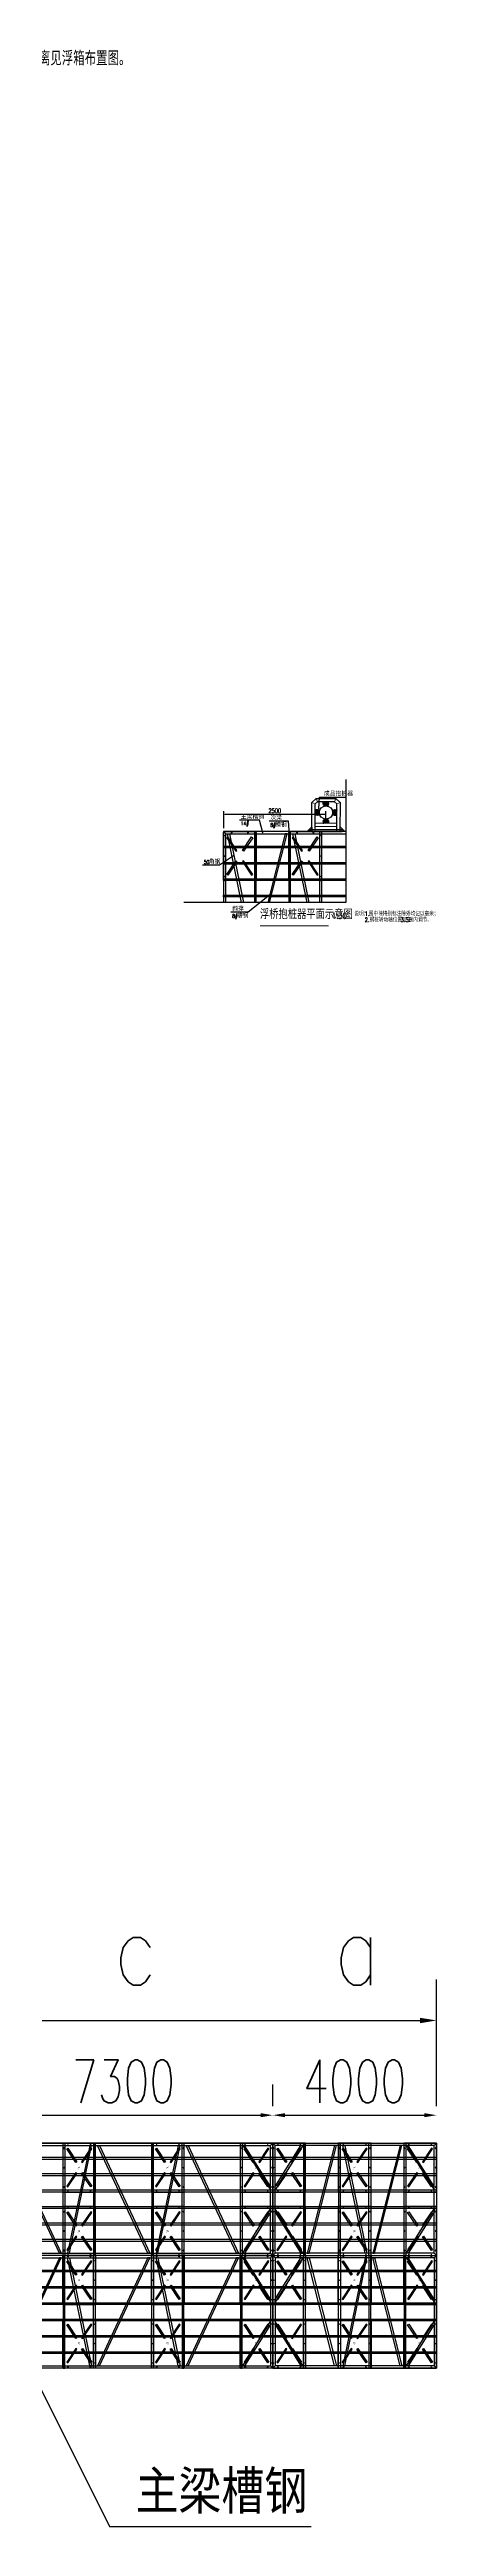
# Model space of a CAD drawing. Header units: millimetres. Extents: x -1471591 to 944464, y -468930 to 547002.
# Drawn here: x -846154 to -836697, y -11511 to 49017 of the extents above; entities that cross this region are included whole.
import ezdxf

# ---------------------------------------------------------------- set-up
doc = ezdxf.new("R2010")
doc.units = ezdxf.units.MM
doc.header["$LTSCALE"] = 10
doc.header["$PDMODE"] = 35
doc.linetypes.add('-6_350_HOLE$0$DASH', pattern=[0.35, 0.25, -0.1])
for name, color, linetype in [('DIM_LEAD', 3, 'Continuous'), ('DIM_SYMB', 3, 'Continuous'), ('PUB_TEXT', 7, 'Continuous'), ('W-FLOAT_BOWL浮筒', 253, 'Continuous'), ('W-PLASTIC_RAILINGS塑木栏杆', 210, 'Continuous'), ('W-STEEL_FRAME钢架', 3, 'Continuous'), ('W-STEEL_KEEL钢龙骨', 5, 'Continuous')]:
    doc.layers.add(name, color=color, linetype=linetype)
doc.styles.add('_TCH_DIM', font='SIMPLEX.shx', dxfattribs={"bigfont": 'hztxt.shx'})
doc.styles.get("Standard").update_dxf_attribs({"font": 'simplex.shx', "width": 0.8, "bigfont": 'hztxt.shx'})
doc.styles.add('STANDARD_T3', font='simplex.shx', dxfattribs={"width": 0.7, "bigfont": 'hztxt.shx'})
doc.styles.add('黑体', font='simhei.ttf', dxfattribs={"width": 0.8})
doc.dimstyles.new('W&&30', dxfattribs={"dimtxt": 105, "dimasz": 30, "dimexe": 75, "dimexo": 90, "dimgap": 30, "dimtad": 1, "dimdec": 0, "dimzin": 0, "dimdsep": 46, "dimtxsty": 'STANDARD_T3', "dimcen": 0.09, "dimclrd": 1, "dimclre": 1, "dimclrt": 7, "dimazin": 2, "dimtfac": 1, "dimtdec": 0, "dimtix": 1, "dimtmove": 2, "dimatfit": 3, "dimfxl": 0, "dimtolj": 1, "dimtzin": 0, "dimarcsym": 0})
doc.dimstyles.new('W&&300', dxfattribs={"dimtxt": 1050, "dimasz": 300, "dimexe": 750, "dimexo": 900, "dimgap": 300, "dimtad": 1, "dimdec": 0, "dimzin": 0, "dimdsep": 46, "dimtxsty": 'STANDARD_T3', "dimcen": 0.09, "dimclrd": 1, "dimclre": 1, "dimclrt": 7, "dimazin": 2, "dimtfac": 1, "dimtdec": 0, "dimtix": 1, "dimtmove": 2, "dimatfit": 3, "dimfxl": 0, "dimtolj": 1, "dimtzin": 0, "dimarcsym": 0})
doc.dimstyles.new('W&&400', dxfattribs={"dimtxt": 1400, "dimasz": 400, "dimexe": 1000, "dimexo": 1200, "dimgap": 400, "dimtad": 1, "dimdec": 0, "dimzin": 0, "dimdsep": 46, "dimtxsty": 'STANDARD_T3', "dimcen": 0.09, "dimclrd": 1, "dimclre": 1, "dimclrt": 7, "dimazin": 2, "dimtfac": 1, "dimtdec": 0, "dimtix": 1, "dimtmove": 2, "dimatfit": 3, "dimfxl": 0, "dimtolj": 1, "dimtzin": 0, "dimarcsym": 0})

# ---------------------------------------------------------------- blocks, each defined once
blk = doc.blocks.new('*D1266')
at = {"color": 1, "lineweight": -2, "transparency": 16777216}
for p, q in [((-847997, -1241), (-847997, -711)), ((-840697, -1241), (-840697, -711)), ((-847697, -1461), (-840997, -1461))]:
    blk.add_line(p, q, dxfattribs=at)
at = {"color": 1, "transparency": 16777216}
for points in [[(-847697, -1411), (-847697, -1511), (-847997, -1461)], [(-840997, -1411), (-840997, -1511), (-840697, -1461)]]:
    blk.add_solid(points, dxfattribs=at)
at = {"layer": 'Defpoints', "color": 0, "transparency": 16777216}
for p in [(-840697, -1461), (-847997, -2141), (-840697, -2141)]:
    blk.add_point(p, dxfattribs=at)
at = {"color": 7, "transparency": 16777216, "insert": (-844347, -636), "char_height": 1050, "attachment_point": 5, "style": 'STANDARD_T3'}
blk.add_mtext('\\A1;7300', dxfattribs=at)
blk = doc.blocks.new('*D151')
at = {"color": 1, "lineweight": -2, "transparency": 16777216}
for p, q in [((-840697, -1241), (-840697, -711)), ((-836697, -1241), (-836697, -711)), ((-840397, -1461), (-836997, -1461))]:
    blk.add_line(p, q, dxfattribs=at)
at = {"color": 1, "transparency": 16777216}
for points in [[(-840397, -1411), (-840397, -1511), (-840697, -1461)], [(-836997, -1411), (-836997, -1511), (-836697, -1461)]]:
    blk.add_solid(points, dxfattribs=at)
at = {"layer": 'Defpoints', "color": 0, "transparency": 16777216}
for p in [(-836697, -1461), (-840697, -2141), (-836697, -2141)]:
    blk.add_point(p, dxfattribs=at)
at = {"color": 7, "transparency": 16777216, "insert": (-838697, -636), "char_height": 1050, "attachment_point": 5, "style": 'STANDARD_T3'}
blk.add_mtext('\\A1;4000', dxfattribs=at)
blk = doc.blocks.new('*D1902')
at = {"color": 1, "lineweight": -2, "transparency": 16777216}
for p, q in [((-931697, -941), (-931697, 1854)), ((-836697, -941), (-836697, 1854)), ((-931297, 854), (-837097, 854))]:
    blk.add_line(p, q, dxfattribs=at)
at = {"color": 1, "transparency": 16777216}
for points in [[(-931297, 920), (-931297, 787), (-931697, 854)], [(-837097, 920), (-837097, 787), (-836697, 854)]]:
    blk.add_solid(points, dxfattribs=at)
at = {"layer": 'Defpoints', "color": 0, "transparency": 16777216}
for p in [(-836697, 854), (-931697, -2141), (-836697, -2141)]:
    blk.add_point(p, dxfattribs=at)
at = {"color": 7, "transparency": 16777216, "insert": (-884197, 1954), "char_height": 1400, "attachment_point": 5, "style": 'STANDARD_T3'}
blk.add_mtext('\\A1;95000', dxfattribs=at)
blk = doc.blocks.new('耳板侧立面')
blk.add_lwpolyline([(-5, 0), (5, 0), (5, 70), (-5, 70)], close=True)
at = {"color": 1}
blk.add_lwpolyline([(-5, 57.5), (5, 57.5), (5, 42.5), (-5, 42.5)], close=True, dxfattribs=at)
blk = doc.blocks.new('BZQ-T')
at = {"color": 0, "lineweight": 5}
for p, q in [((-348, 255), (-268, 222)), ((-248, 355), (-215, 275)), ((237, 355), (203, 275)), ((337, 255), (257, 222)), ((-269, -445), (-349, -445)), ((-269, -445), (-269, -187)), ((256, -250), (-269, -250)), ((-269, -330), (256, -330)), ((256, -445), (336, -445))]:
    blk.add_line(p, q, dxfattribs=at)
for p, q in [((-269, -379), (-268, 222)), ((203, 275), (-215, 275)), ((256, -445), (257, 222))]:
    blk.add_line(p, q)
at = {"lineweight": 5}
for p, q in [((-268, 222), (-215, 275)), ((257, 222), (203, 275))]:
    blk.add_line(p, q, dxfattribs=at)
blk.add_lwpolyline([(-349, -445), (-348, 255), (-248, 355), (237, 355), (337, 255), (336, -445)])
for points in [[(-258, 58), (-258, -42), (-178, -42), (-178, 58)], [(-56, 265), (44, 265), (44, 185), (-56, 185)], [(247, 58), (247, -42), (167, -42), (167, 58)], [(-56, -240), (44, -240), (44, -160), (-56, -160)]]:
    blk.add_lwpolyline(points, close=True)
at = {"color": 5}
for points in [[(-226, 63), (-226, -47), (-211, -47), (-211, 63)], [(-61, 232), (49, 232), (49, 217), (-61, 217)], [(214, 63), (214, -47), (199, -47), (199, 63)], [(-61, -208), (49, -208), (49, -193), (-61, -193)]]:
    blk.add_lwpolyline(points, close=True, dxfattribs=at)
at = {"color": 1}
for points in [[(-448, -445), (-448, -435), (-358, -345), (-349, -345), (-349, -445)], [(436, -445), (436, -435), (346, -345), (336, -345), (336, -445)]]:
    blk.add_lwpolyline(points, close=True, dxfattribs=at)
at = {"linetype": '-6_350_HOLE$0$DASH'}
blk.add_lwpolyline([(-269, -445), (256, -445)], dxfattribs=at)
blk.add_circle((-6, 12), 162)
at = {"layer": 'W-STEEL_FRAME钢架'}
blk.add_lwpolyline([(-407, -454), (393, -454), (393, -411), (-407, -411)], close=True, dxfattribs=at)
for p, rotation in [((-268, 68), 270), ((54, 275), 180), ((257, -52), 89.99999999999999)]:
    blk.add_blockref('耳板侧立面', p, dxfattribs=dict(rotation=rotation))
at = {"xscale": -1}
for p, rotation in [((-66, 275), 180), ((257, 68), 90), ((-268, -52), 270)]:
    blk.add_blockref('耳板侧立面', p, dxfattribs=dict(at, rotation=rotation))
blk.add_blockref('耳板侧立面', (-66, -250))
blk.add_blockref('耳板侧立面', (54, -250), dxfattribs=at)
blk = doc.blocks.new('*U823')
at = {"layer": 'W-STEEL_KEEL钢龙骨'}
blk.add_lwpolyline([(-2000, -20), (2000, -20), (2000, 20), (-2000, 20)], close=True, dxfattribs=at)
blk = doc.blocks.new('*U824')
at = {"color": 0, "linetype": 'ByBlock', "lineweight": -2}
for p in [(0, 2000), (0, 1600), (0, 1200), (0, 800), (0, 400), (0, 0)]:
    blk.add_blockref('*U823', p, dxfattribs=at)
blk = doc.blocks.new('*U825')
at = {"layer": 'W-STEEL_FRAME钢架', "color": 1}
blk.add_lwpolyline([(357, 1317), (312, 1317), (-357, -1317), (-312, -1317)], close=True, dxfattribs=at)
blk = doc.blocks.new('*U826')
at = {"color": 0, "linetype": 'ByBlock', "lineweight": -2}
for p in [(0, 0), (1600, 0)]:
    blk.add_blockref('*U825', p, dxfattribs=at)
blk = doc.blocks.new('*U827')
at = {"layer": 'W-STEEL_FRAME钢架', "color": 6}
for points in [[(-1311, 1317), (-1266, 1317), (-1942, 235), (-1942, 310)], [(-299, -1317), (-254, -1317), (286, 1317), (240, 1317)], [(1311, 1317), (1266, 1317), (1942, 235), (1942, 310)], [(-1311, -1317), (-1266, -1317), (-1942, -235), (-1942, -310)], [(1311, -1317), (1266, -1317), (1942, -235), (1942, -310)]]:
    blk.add_lwpolyline(points, close=True, dxfattribs=at)
blk = doc.blocks.new('*U828')
at = {"color": 0, "linetype": 'ByBlock', "lineweight": -2}
blk.add_blockref('*U827', (0, 0), dxfattribs=at)
blk = doc.blocks.new('$matou$00000186')
for points in [[(-600, 400), (600, 400), (600, -400), (-600, -400)], [(-456, 304), (-472, 279), (-140, 57), (-123, 82)], [(456, 304), (472, 279), (140, 57), (123, 82)], [(-456, -304), (-472, -279), (-140, -57), (-123, -82)], [(456, -304), (472, -279), (140, -57), (123, -82)]]:
    blk.add_lwpolyline(points, close=True)
at = {"color": 1}
for centre in [(-575, 275), (-475, 378), (0, 378), (475, 378), (575, 275), (-575, -275), (-475, -378), (0, -378), (475, -378), (575, -275)]:
    blk.add_circle(centre, 7, dxfattribs=at)
at = {"layer": 'PUB_TEXT', "style": '黑体', "width": 0.8}
blk.add_text('JY', height=52.6, dxfattribs=at).set_placement((-44, -35))
blk = doc.blocks.new('*U829')
at = {"layer": 'W-FLOAT_BOWL浮筒', "rotation": 90}
for p in [(0, 775), (0, -775)]:
    blk.add_blockref('$matou$00000186', p, dxfattribs=at)
blk = doc.blocks.new('*U830')
at = {"layer": 'W-FLOAT_BOWL浮筒', "color": 0, "linetype": 'ByBlock', "lineweight": -2}
for p in [(0, 0), (1600, 0), (3200, 0)]:
    blk.add_blockref('*U829', p, dxfattribs=at)
blk = doc.blocks.new('A')
at = {"layer": 'W-STEEL_FRAME钢架'}
for points in [[(-1935, 1317), (1949, 1317), (2007, 1375), (-1993, 1375)], [(-1935, 1317), (-1993, 1375), (-1993, -1375), (-1935, -1317)], [(1949, 1317), (2007, 1375), (2007, -1375), (1949, -1317)], [(-1935, -1317), (1949, -1317), (2007, -1375), (-1993, -1375)]]:
    blk.add_lwpolyline(points, close=True, dxfattribs=at)
at = {"layer": 'W-STEEL_FRAME钢架', "color": 1}
for points in [[(-1202, 1375), (-1245, 1375), (-1245, -1375), (-1202, -1375)], [(-342, 1375), (-385, 1375), (-385, -1375), (-342, -1375)], [(355, 1375), (398, 1375), (398, -1375), (355, -1375)], [(1215, 1375), (1258, 1375), (1258, -1375), (1215, -1375)]]:
    blk.add_lwpolyline(points, close=True, dxfattribs=at)
blk.add_blockref('*U828', (7, 0))
at = {"xscale": -1}
blk.add_blockref('*U826', (809, 0), dxfattribs=at)
at = {"xscale": -1, "rotation": 180}
blk.add_blockref('*U824', (7, 1000), dxfattribs=at)
at = {"layer": 'W-FLOAT_BOWL浮筒'}
blk.add_blockref('*U830', (-1593, 0), dxfattribs=at)
blk = doc.blocks.new('*U191')
blk.add_blockref('A', (-7, 1375))
at = {"xscale": -1, "rotation": 180}
blk.add_blockref('A', (-7, -1375), dxfattribs=at)
blk = doc.blocks.new('*U192')
at = {"color": 0, "linetype": 'ByBlock', "lineweight": -2}
blk.add_blockref('*U191', (0, 0), dxfattribs=at)
blk = doc.blocks.new('*U590')
at = {"layer": 'W-STEEL_KEEL钢龙骨'}
blk.add_lwpolyline([(-3650, -20), (3650, -20), (3650, 20), (-3650, 20)], close=True, dxfattribs=at)
blk = doc.blocks.new('*U591')
at = {"color": 0, "linetype": 'ByBlock', "lineweight": -2}
for p in [(0, 2000), (0, 1600), (0, 1200), (0, 800), (0, 400), (0, 0)]:
    blk.add_blockref('*U590', p, dxfattribs=at)
blk = doc.blocks.new('*U588')
at = {"layer": 'W-STEEL_FRAME钢架', "color": 1}
blk.add_lwpolyline([(637, 1317), (592, 1317), (-637, -1317), (-592, -1317)], close=True, dxfattribs=at)
blk = doc.blocks.new('*U589')
at = {"color": 0, "linetype": 'ByBlock', "lineweight": -2}
for p in [(0, 0), (2165, 0), (4330, 0)]:
    blk.add_blockref('*U588', p, dxfattribs=at)
blk = doc.blocks.new('C')
at = {"layer": 'W-STEEL_FRAME钢架'}
for points in [[(-3586, 1317), (-3644, 1375), (-3644, -1375), (-3586, -1317)], [(3598, 1317), (-3586, 1317), (-3644, 1375), (3656, 1375)], [(3598, 1317), (3656, 1375), (3656, -1375), (3598, -1317)], [(3598, -1317), (-3586, -1317), (-3644, -1375), (3656, -1375)]]:
    blk.add_lwpolyline(points, close=True, dxfattribs=at)
at = {"layer": 'W-STEEL_FRAME钢架', "color": 6}
for points in [[(-2955, 1317), (-2909, 1317), (-3586, 235), (-3586, 310)], [(-1380, 1317), (-1335, 1317), (-791, -1317), (-836, -1317)], [(785, 1317), (830, 1317), (1374, -1317), (1329, -1317)], [(2967, 1317), (2922, 1317), (3598, 235), (3598, 310)], [(-2955, -1317), (-2909, -1317), (-3586, -235), (-3586, -310)], [(2967, -1317), (2922, -1317), (3598, -235), (3598, -310)]]:
    blk.add_lwpolyline(points, close=True, dxfattribs=at)
at = {"layer": 'W-STEEL_FRAME钢架', "color": 1}
for points in [[(-2852, 1375), (-2895, 1375), (-2895, -1375), (-2852, -1375)], [(-1427, 1375), (-1470, 1375), (-1470, -1375), (-1427, -1375)], [(-730, 1375), (-687, 1375), (-687, -1375), (-730, -1375)], [(695, 1375), (738, 1375), (738, -1375), (695, -1375)], [(1478, 1375), (1435, 1375), (1435, -1375), (1478, -1375)], [(2908, 1375), (2865, 1375), (2865, -1375), (2908, -1375)]]:
    blk.add_lwpolyline(points, close=True, dxfattribs=at)
blk.add_blockref('*U589', (-2165, 0))
at = {"xscale": -1, "rotation": 180}
blk.add_blockref('*U591', (6, 1000), dxfattribs=at)
at = {"layer": 'W-FLOAT_BOWL浮筒', "rotation": 90}
for p in [(-3244, 775), (-1079, 775), (1086, 775), (3256, 775), (-3244, -775), (-1079, -775), (1086, -775), (3256, -775)]:
    blk.add_blockref('$matou$00000186', p, dxfattribs=at)
blk = doc.blocks.new('*U197')
blk.add_blockref('C', (-6, 1375))
at = {"xscale": -1, "rotation": 180}
blk.add_blockref('C', (-6, -1375), dxfattribs=at)
blk = doc.blocks.new('*U198')
at = {"color": 0, "linetype": 'ByBlock', "lineweight": -2}
blk.add_blockref('*U197', (0, 0), dxfattribs=at)
blk = doc.blocks.new('$matou$00000145')
at = {"layer": 'W-FLOAT_BOWL浮筒'}
for p, q in [((-600, -375), (-600, 375)), ((-575, 400), (575, 400)), ((600, 375), (600, -375)), ((575, -400), (-575, -400))]:
    blk.add_line(p, q, dxfattribs=at)
at = {"layer": 'W-FLOAT_BOWL浮筒', "color": 3}
for p, q in [((-577, 200), (-563, 200)), ((-570, 207), (-570, 193)), ((-507, 370), (-493, 370)), ((-500, 377), (-500, 363)), ((-7, 370), (7, 370)), ((0, 377), (0, 363)), ((493, 370), (507, 370)), ((500, 377), (500, 363)), ((563, 200), (577, 200)), ((570, 207), (570, 193)), ((-577, -200), (-563, -200)), ((-570, -193), (-570, -207)), ((-507, -370), (-493, -370)), ((-500, -377), (-500, -363)), ((-7, -370), (7, -370)), ((0, -377), (0, -363)), ((493, -370), (507, -370)), ((500, -377), (500, -363)), ((563, -200), (577, -200)), ((570, -193), (570, -207))]:
    blk.add_line(p, q, dxfattribs=at)
at = {"layer": 'W-FLOAT_BOWL浮筒', "ltscale": 100}
for points in [[(-450, 316), (-117, 95), (-133, 70), (-467, 291)], [(450, 316), (117, 95), (133, 70), (467, 291)], [(-450, -316), (-117, -95), (-133, -70), (-467, -291)], [(450, -316), (117, -95), (133, -70), (467, -291)]]:
    blk.add_lwpolyline(points, close=True, dxfattribs=at)
at = {"layer": 'W-FLOAT_BOWL浮筒'}
for centre in [(-570, 200), (-500, 370), (0, 370), (500, 370), (570, 200), (-570, -200), (-500, -370), (0, -370), (500, -370), (570, -200)]:
    blk.add_circle(centre, 7, dxfattribs=at)
for centre, start, end in [((-575, 375), 90, 180), ((575, 375), 0, 90), ((-575, -375), 180, 270), ((575, -375), 270, 0)]:
    blk.add_arc(centre, 25, start, end, dxfattribs=at)
blk = doc.blocks.new('*D1879')
at = {"color": 1, "lineweight": -2, "transparency": 16777216}
for p, q in [((-841898, 29990), (-841898, 30408)), ((-841868, 30332), (-839428, 30332)), ((-839398, 30121), (-839398, 30408))]:
    blk.add_line(p, q, dxfattribs=at)
at = {"color": 1, "transparency": 16777216}
for points in [[(-841868, 30338), (-841868, 30328), (-841898, 30332)], [(-839428, 30338), (-839428, 30328), (-839398, 30332)]]:
    blk.add_solid(points, dxfattribs=at)
at = {"layer": 'Defpoints', "color": 0, "transparency": 16777216}
for p in [(-839398, 30332), (-841898, 29900), (-839398, 30031)]:
    blk.add_point(p, dxfattribs=at)
at = {"color": 7, "transparency": 16777216, "insert": (-840648, 30415), "char_height": 105, "attachment_point": 5, "style": 'STANDARD_T3'}
blk.add_mtext('\\A1;2500', dxfattribs=at)

msp = doc.modelspace()

# ---------------------------------------------------------------- linework, layer by layer
msp.add_lwpolyline([(-838916.2, 31178.9), (-838916.2, 28173.7), (-842869.1, 28173.7)])
for points in [[(-840697.2, -7641.3), (-847997.2, -7641.3), (-847997.2, -2141.3), (-840697.2, -2141.3)], [(-836697.2, -7641.3), (-840697.2, -7641.3), (-840697.2, -2141.3), (-836697.2, -2141.3)]]:
    msp.add_lwpolyline(points, close=True)
at = {"layer": 'DIM_LEAD'}
for p, q in [((-839576.1, 30464.7), (-839553.6, 30747.8)), ((-839553.6, 30747.8), (-838906.1, 30747.8)), ((-841019.1, 30183.1), (-841511.8, 30183.1)), ((-840942.8, 29875.2), (-841019.1, 30183.1)), ((-840317.6, 30157.5), (-840787.2, 30157.5)), ((-840277.8, 29722.9), (-840317.6, 30157.5)), ((-841999.1, 29085.7), (-842413, 29085.7)), ((-841660.5, 29312.3), (-841999.1, 29085.7)), ((-841298, 27934.8), (-841721.6, 27934.8)), ((-840775.7, 28352.6), (-841298, 27934.8)), ((-847997.2, -4891.3), (-844688.7, -11510.6)), ((-844688.7, -11510.6), (-839761.9, -11510.6))]:
    msp.add_line(p, q, dxfattribs=at)
at = {"layer": 'DIM_LEAD', "const_width": 12}
for points in [[(-839576.6, 30458.7, 1), (-839575.6, 30470.7, 1)], [(-840941.4, 29869.4, 1), (-840944.3, 29881, 1)], [(-840277.3, 29717, 1), (-840278.3, 29728.9, 1)], [(-841655.5, 29315.6, 1), (-841665.5, 29309, 1)], [(-840771, 28356.4, 1), (-840780.4, 28348.9, 1)]]:
    msp.add_lwpolyline(points, format="xyb", close=True, dxfattribs=at)
at = {"layer": 'DIM_SYMB', "const_width": 21}
msp.add_lwpolyline([(-841011.7, 27605.1), (-839334.6, 27605.1)], dxfattribs=at)
at = {"layer": 'W-STEEL_FRAME钢架'}
for points in [[(-838916.2, 29907.6), (-841904.8, 29907.6), (-841846.8, 29849.8), (-838916.2, 29849.8)], [(-841846.8, 28173.7), (-841846.8, 29849.8), (-841904.8, 29907.6), (-841904.8, 28173.7)]]:
    msp.add_lwpolyline(points, dxfattribs=at)
at = {"layer": 'W-STEEL_FRAME钢架', "color": 6}
for points in [[(-841460.8, 28173.7), (-841804.3, 29849.8), (-841758.9, 29849.8), (-841415.4, 28173.7)], [(-839860.8, 28173.7), (-840204.3, 29849.8), (-840158.9, 29849.8), (-839815.4, 28173.7)]]:
    msp.add_lwpolyline(points, dxfattribs=at)
at = {"layer": 'W-STEEL_FRAME钢架', "color": 1}
for points in [[(-841104.9, 28173.7), (-841104.9, 29907.6), (-841147.9, 29907.6), (-841147.9, 28173.7)], [(-840775.9, 28173.7), (-840349.8, 29849.8), (-840395.2, 29849.8), (-840821.2, 28173.7)], [(-840261.9, 28173.7), (-840261.9, 29907.6), (-840304.9, 29907.6), (-840304.9, 28173.7)], [(-839547.8, 28173.7), (-839547.8, 29907.6), (-839504.8, 29907.6), (-839504.8, 28173.7)]]:
    msp.add_lwpolyline(points, dxfattribs=at)
at = {"layer": 'W-STEEL_KEEL钢龙骨'}
for points in [[(-838916.2, 29512.6), (-841904.8, 29512.6), (-841904.8, 29552.6), (-838916.2, 29552.6)], [(-838916.2, 29112.6), (-841904.8, 29112.6), (-841904.8, 29152.6), (-838916.2, 29152.6)], [(-838916.2, 28712.6), (-841904.8, 28712.6), (-841904.8, 28752.6), (-838916.2, 28752.6)], [(-838916.2, 28312.6), (-841904.8, 28312.6), (-841904.8, 28352.6), (-838916.2, 28352.6)]]:
    msp.add_lwpolyline(points, dxfattribs=at)

# ---------------------------------------------------------------- block references
msp.add_blockref('BZQ-T', (-839391.6, 30361.6))
at = {"xscale": -1}
for name, p in [('*U198', (-844347.2, -4891.3)), ('*U192', (-838697.2, -4891.3))]:
    msp.add_blockref(name, p, dxfattribs=at)
at = {"layer": 'W-FLOAT_BOWL浮筒', "rotation": 270}
for p in [(-841504.9, 29307.6), (-839904.9, 29307.6)]:
    msp.add_blockref('$matou$00000145', p, dxfattribs=at)

# ---------------------------------------------------------------- texts
at = {"layer": 'PUB_TEXT', "width": 0.8}
for s, height, p in [('浮桥由两种浮箱作为浮体结构，具体排列位置及距离见浮箱布置图。', 350, (-852575.7, 48628.1)), ('说明：', 105, (-838705.6, 27845.2)), ('1.', 105, (-838453.6, 27845.2)), ('图中除特别标注除外均记以毫米；', 105, (-838349.6, 27845.2)), ('2.', 105, (-838451.6, 27698.2)), ('钢桩转动轴位置可在', 105, (-838331.6, 27698.2)), ('3.5', 105, (-837575.6, 27698.2)), ('米内调节。', 105, (-837375.6, 27698.2))]:
    msp.add_text(s, height=height, dxfattribs=at).set_placement(p)
at = {"layer": 'PUB_TEXT', "color": 7, "style": '_TCH_DIM'}
for s, p in [('成品抱桩器', (-839448.5, 30779.3)), ('主梁槽钢', (-841480.3, 30214.6)), ('次梁', (-840755.7, 30189)), ('槽钢', (-840638.7, 30021)), ('角钢', (-842261.5, 29117.2)), ('斜撑', (-841690.1, 27966.3)), ('槽钢', (-841573.1, 27798.3))]:
    msp.add_text(s, height=105, dxfattribs=at).set_placement(p)
at = {"layer": 'PUB_TEXT', "color": 7, "style": '_TCH_DIM', "width": 0.705882}
for s, p in [('14#', (-841480.3, 30062.3)), ('8#', (-840755.7, 30021)), ('50', (-842381.5, 29117.2)), ('8#', (-841690.1, 27798.3))]:
    msp.add_text(s, height=89.25, dxfattribs=at).set_placement(p)
at = {"layer": 'PUB_TEXT', "color": 7, "width": 0.8}
for s, height, p in [('浮桥抱桩器平面示意图', 210, (-841011.7, 27771.9)), ('1:30', 150, (-839250.6, 27771.9))]:
    msp.add_text(s, height=height, dxfattribs=at).set_placement(p)
at = {"layer": 'W-PLASTIC_RAILINGS塑木栏杆', "color": 0, "width": 0.8}
for s, p in [('c', (-844591.2, 1719)), ('a', (-839205.9, 1719))]:
    msp.add_text(s, height=1750, dxfattribs=at).set_placement(p)
at = {"layer": 'W-STEEL_FRAME钢架', "color": 7, "style": '_TCH_DIM'}
msp.add_text('主梁槽钢', height=1050, dxfattribs=at).set_placement((-844053.7, -11195.6))

# ---------------------------------------------------------------- dimensions: what is measured, and where the dimension line sits
for base, p1, p2, dimstyle, picture, middle in [((-839397.6, 30332.5), (-841897.5, 29900.3), (-839397.6, 30031.3), 'W&&30', '*D1879', (-840647.6, 30415)), ((-836697.2, 853.8), (-931697.2, -2141.3), (-836697.2, -2141.3), 'W&&400', '*D1902', (-884197.2, 1953.8)), ((-840697.2, -1460.8), (-847997.2, -2141.3), (-840697.2, -2141.3), 'W&&300', '*D1266', (-844347.2, -635.8)), ((-836697.2, -1460.8), (-840697.2, -2141.3), (-836697.2, -2141.3), 'W&&300', '*D151', (-838697.2, -635.8))]:
    dim = msp.add_linear_dim(base=base, p1=p1, p2=p2, dimstyle=dimstyle)
    dim.commit()
    dim.dimension.update_dxf_attribs({"geometry": picture, "text_midpoint": middle})

doc.saveas('drawing.dxf')
